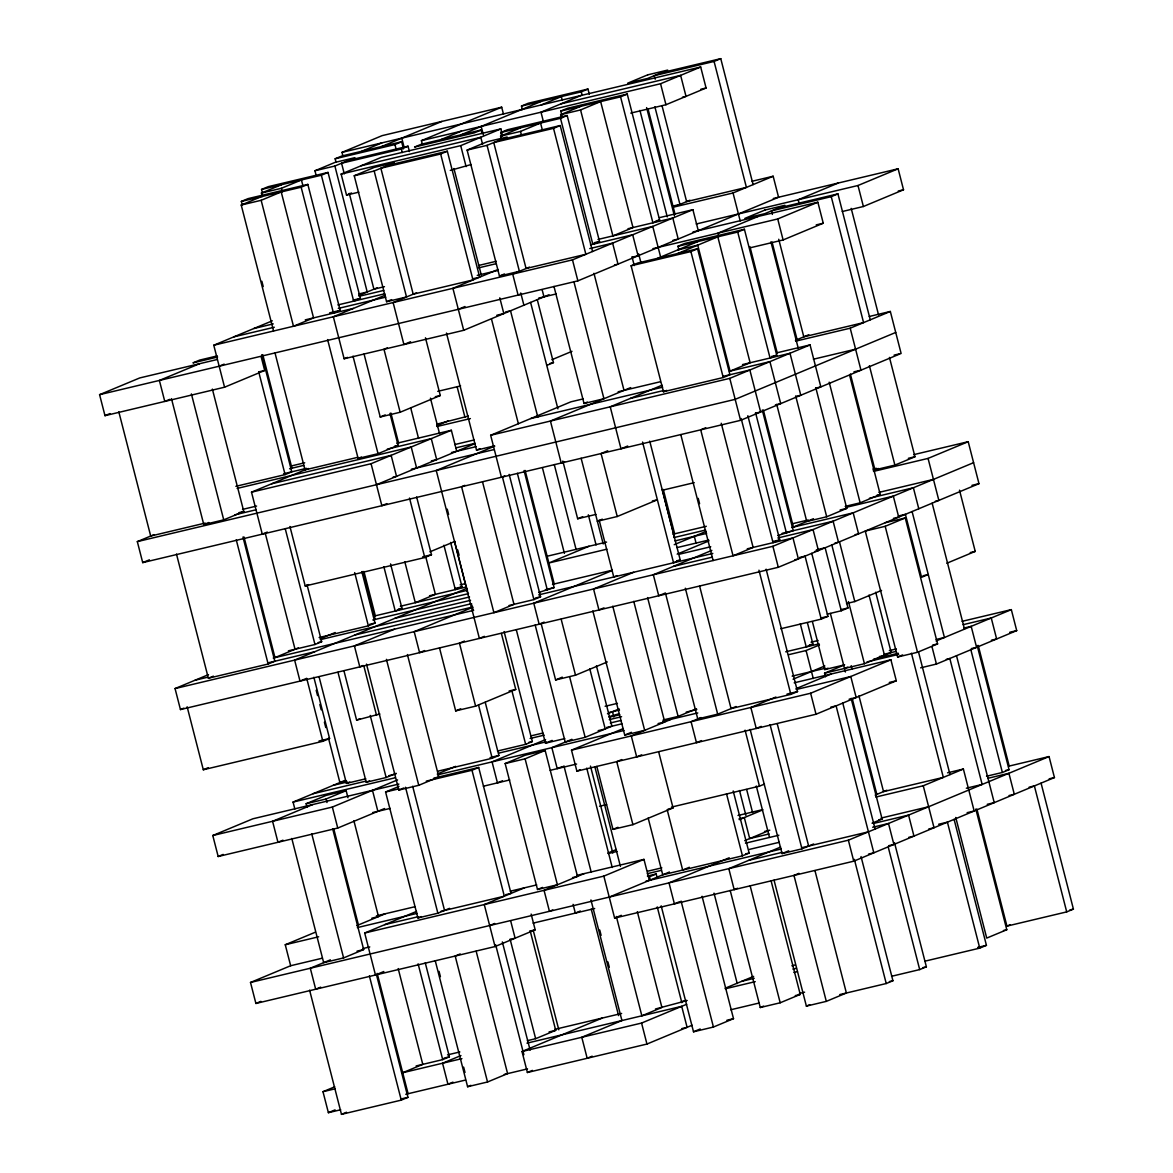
<?xml version="1.0" encoding="UTF-8"?>
<svg xmlns="http://www.w3.org/2000/svg" width="1173" height="1173" viewBox="0 0 1173 1173"><rect width="100%" height="100%" fill="white"/><g stroke="black" fill="none" stroke-linecap="round" stroke-linejoin="round"><path stroke-width="1.5" d="M342.883 155.862L341.988 152.373L382.119 135.643L501.692 107.198L503.496 114.192M262.488 192.988L261.564 189.439L268.265 186.654L328.044 172.431L360.39 298.382L353.689 301.168L321.358 175.217L328.044 172.431M336.065 162.329L335.155 158.78L341.842 155.994L401.635 141.757L403.453 148.854M242.268 204.967L241.359 201.419L248.046 198.633L307.839 184.41L340.17 310.361L333.484 313.147L301.153 187.196L307.839 184.41M262.341 196.609L261.432 193.061L281.505 184.704M314.951 170.759L335.009 162.402L354.95 157.651L334.877 166.023L314.951 170.759L316.314 176.082M361.768 151.244L381.841 142.886M273.558 330.991L241.227 205.04L261.286 196.683M261.432 193.061L281.359 188.31L301.432 179.953L302.795 185.275M381.709 146.508L441.913 121.42M261.154 200.304L281.212 191.932L313.558 317.898L293.485 326.255L261.154 200.304L241.227 205.04M335.155 158.78L394.934 144.558L401.635 141.757M358.835 192.152L346.534 195.085L341.138 174.088L381.284 157.373L500.856 128.913L502.645 135.907M344.29 173.868L341.563 163.238L401.357 149L408.043 146.214L409.406 151.537M422.324 144.147L421.415 140.643L501.692 107.198M354.246 175.759L374.304 167.387L394.245 162.651L374.172 171.009L354.246 175.759L386.577 301.71L406.518 296.974L374.172 171.009M441.209 139.514L461.282 131.156M522.396 109.617L521.486 106.069L528.173 103.283L587.952 89.06L589.33 94.383M461.136 134.778L541.413 101.333M481.062 130.042L474.376 132.828L414.582 147.05L421.283 144.264L481.062 130.042L481.971 133.59M541.266 104.954L561.339 96.582L562.248 100.13M521.486 106.069L581.265 91.846L587.952 89.06M440.652 154L472.983 279.951L413.204 294.188L380.858 168.223L440.652 154L447.338 151.214L479.669 277.165L472.646 278.837M341.138 174.088L460.71 145.643L500.856 128.913M581.134 95.468L540.988 112.183L543.231 120.936M346.534 195.085L351.548 192.988M501.619 136.083L500.71 132.534L507.396 129.748L567.189 115.526L599.52 241.477L592.834 244.263L560.503 118.312L567.189 115.526M467.118 150.085L487.191 141.728L507.117 136.992L487.059 145.349L467.118 150.085L499.463 276.051L519.39 271.3L487.059 145.349M501.487 139.704L500.578 136.156L520.636 127.798M562.146 116.391L560.782 111.068L567.468 108.283L627.247 94.06L659.593 220.011L652.906 222.797L620.561 96.846L627.247 94.06M500.578 136.156L520.504 131.405L540.562 123.048L542.395 130.144M561.544 118.238L560.635 114.69L580.708 106.332M580.562 109.939L600.635 101.582L632.98 227.533L612.907 235.905L580.562 109.939L560.635 114.69M553.524 128.341L585.87 254.292L526.076 268.514L493.745 142.563L553.524 128.341L560.21 125.555L592.556 251.506M421.415 140.643L660.56 83.738L700.692 67.008L706.087 88.004L665.956 104.734L630.781 113.092M655.208 79.207L654.285 75.659L714.078 61.436L720.765 58.65L753.11 184.601M450.285 170.393L471.121 164.543M217.108 359.539L139.734 377.941L99.588 394.671L104.983 415.667L224.556 387.207L213.779 345.229L272.312 320.83M358.85 295.464L377.251 287.796M199.513 363.718L159.381 380.448L164.777 401.43L169.792 399.348M385.184 295.171L333.352 316.769L344.129 358.762L463.702 330.302L548.993 294.76M219.16 366.211L224.19 364.129M104.983 415.667L109.998 413.57M386.577 301.71L391.606 299.628M416.547 292.795L393.131 302.546L403.908 344.525L410.594 341.739M498.07 269.497L452.91 288.323L463.702 330.302M224.556 387.207L264.687 370.477L261.095 356.489M499.463 276.051L504.478 273.954M529.434 267.121L512.704 274.086L518.099 295.083L521.442 293.69M689.973 200.231L673.258 207.196L733.037 192.973L773.168 176.243L778.564 197.24L577.878 280.86L99.588 394.671M213.779 345.229L572.483 259.863L692.906 209.688L698.287 230.685M459.977 308.616L464.992 306.52M344.129 358.762L347.472 357.369M387.325 347.882L383.982 349.275L400.154 412.251L380.228 416.987L364.055 354.011M631.118 265.802L637.804 263.016L697.583 248.779L729.929 374.744L723.242 377.53L663.449 391.753L631.118 265.802L690.897 251.579L697.583 248.779M678.844 249.834L677.935 246.286L684.636 243.5L744.415 229.278L776.761 355.228L770.06 358.014L737.729 232.063L744.415 229.278M657.73 258.265L697.876 241.55M758.081 216.462L717.935 233.178L718.829 236.682M838.343 183.003L798.212 199.733L799.106 203.237M677.657 253.529L717.803 236.799L750.134 362.765L730.075 371.123L697.73 245.172L677.803 249.908M652.877 248.661L777.728 218.955L817.86 202.225L823.255 223.222L783.109 239.952L749.708 247.899M772.362 214.424L771.453 210.891L831.246 196.653L837.933 193.868L870.263 319.818M696.219 223.999L857.991 185.51L898.137 168.78L903.518 189.777L863.387 206.507L842.287 211.521M380.228 416.987L385.243 414.905M400.154 412.251L440.286 395.521L425.462 337.795M551.926 359.7L571.984 351.328M546.765 365.404L553.451 362.618L537.278 299.643M235.861 486.326L285.098 474.61L291.784 471.825L261.726 354.745M267.297 532.073L262.283 534.155L251.506 492.176L308.367 468.482M869.237 316.49L890.336 311.461L901.113 353.454L740.574 420.345L142.71 562.615L137.329 541.618L154.044 534.653M327.604 339.569L358.117 458.438L361.46 457.045M436.723 425.682L448.423 420.799M171.463 398.644L203.794 524.61L208.823 522.513M358.117 458.438L378.043 453.687L398.116 445.329L389.92 413.395M436.869 424.157L468.35 416.063M203.794 524.61L223.735 519.859L243.793 511.501L212.372 389.099M251.506 492.176L371.079 463.716L451.356 430.271L456.737 451.268M142.71 562.615L149.411 559.829M504.771 475.857L501.428 477.25L490.651 435.271L570.928 401.811L583.23 398.893M376.46 484.713L475.138 443.599M553.964 286.403L584.022 403.483L587.365 402.09M446.473 333.059L476.531 450.139L479.874 448.746M630.707 387.589L550.43 421.034L561.207 463.027L564.55 461.634M494.786 446.092L436.253 470.49L479.376 638.42L484.39 636.338M662.056 385.213L610.224 406.811L621.001 448.804L627.687 446.019M386.87 503.613L381.855 505.71L371.079 463.716M663.449 391.753L666.792 390.36M795.426 340.317L808.813 334.745M464.919 485.343L461.576 486.736L493.906 612.687L513.979 604.33L482.543 481.927M490.651 435.271L729.782 378.366L810.059 344.906L820.836 386.899L815.572 388.146M795.69 341.152L850.205 328.191L890.336 311.461M607.761 450.755L601.075 453.54L617.233 516.516L597.306 521.267L602.321 519.17M895.732 332.458L735.178 399.348L137.329 541.618M289.936 526.501L305.215 585.987L308.558 584.594M705.735 427.734L700.706 429.831L733.052 555.782L753.125 547.424L721.234 423.248M429.948 551.823L455.021 541.369M305.215 585.987L424.787 557.527L431.473 554.741L416.65 497.015M562.835 461.033L577.659 518.759L582.673 516.677M913.694 454.655L968.209 441.693L978.986 483.672L778.3 567.292L180.451 709.562L175.056 688.566L208.501 674.622M176.478 554.067L208.369 678.243L213.383 676.161M298.397 647.863L274.981 657.613L243.999 536.985M320.126 638.801L335.185 632.526M617.233 516.516L657.379 499.801L652.393 500.974M208.369 678.243L268.148 664.021L274.834 661.235L242.958 537.058M288.397 650.839L314.98 644.505L321.666 641.719L307.091 584.96M390.55 563.92L401.943 608.274L395.242 611.06L383.864 566.706M319.115 637.54L368.351 625.825L375.037 623.039L361.827 571.603M450.623 542.454L462.001 586.808L455.315 589.594L443.922 545.24M466.883 588.333L294.628 660.106L300.009 681.102L306.71 678.317L322.868 741.292L203.31 769.752L187.137 706.776M180.451 709.562L183.794 708.169M589.007 546.266L548.861 562.996L606.896 549.184M394.553 629.168L354.407 645.883L359.803 666.88L363.146 665.487M472.734 607.277L414.201 631.661L419.582 652.657L424.597 650.56M538.642 592.482L554.111 587.6L524.052 470.52M508.994 605.517L533.906 599.594L540.592 596.793L509.17 474.391M612.365 570.459L533.774 603.201L539.155 624.197L544.169 622.115M674.24 544.668L706.029 531.428M617.101 575.606L613.758 576.999L599.183 520.226M464.464 641.074L459.449 643.171L475.608 706.146L455.681 710.882L439.508 647.907M873.299 470.549L878.313 468.452M633.684 572.263L593.553 588.978L598.948 609.975L603.963 607.878M677.173 554.14L708.947 540.9M850.381 374.055L874.97 469.845L894.896 465.109L914.969 456.752L889.457 357.398M649.725 441.121L680.237 559.99L673.551 562.776L642.555 442.06M873.562 471.385L928.063 458.408L968.209 441.693M711.864 550.372L653.332 574.755L658.727 595.752L665.414 592.966L697.759 718.917L717.685 714.166L736.087 706.513M203.31 769.752L208.325 767.655M813.461 518.715L793.403 527.073L763.33 409.993M777.772 535.577L793.256 530.695L762.289 410.066M776.717 404.421L806.775 521.501L826.701 516.765L846.774 508.393L815.807 387.764M845.205 506.384L860.146 502.821L880.219 494.463L849.707 375.609M747.861 415.711L779.737 539.888L773.051 542.688L741.16 418.497M175.056 688.566L772.904 546.295L973.59 462.675M344.026 671.132L356.607 720.119L359.95 718.726M356.607 720.119L379.876 713.976M322.868 741.292L329.569 738.506L313.851 677.276M885.19 526.31L905.263 517.953L937.594 643.904L917.535 652.276L897.609 657.012L865.263 531.061L885.19 526.31L917.535 652.276M455.681 710.882L460.696 708.8M475.608 706.146L515.753 689.416L501.384 633.435M541.237 623.963L555.606 679.944L562.292 677.144M555.606 679.944L575.532 675.193L607.306 661.953M384.568 808.534L337.751 828.05L218.178 856.51L212.782 835.513L252.928 818.783L398.864 784.063M294.863 809.062L293.059 802.068L344.906 780.456M319.1 676.938L346.431 783.388L349.774 781.995M307.062 807.273L306.153 803.725L326.226 795.367L346.152 790.631L347.97 797.728M312.707 804.561L272.576 821.291L277.957 842.273L282.972 840.191M306.153 803.725L326.079 798.989L346.152 790.631M337.985 672.276L366.225 782.259L369.568 780.866M366.225 782.259L386.152 777.523L396.181 773.344M212.782 835.513L332.355 807.053L397.574 779.884M218.178 856.51L223.193 854.413M449.567 908.342L437.866 913.21L417.925 917.96L385.594 791.995L398.967 786.423M366.489 664.094L398.835 790.045L403.849 787.963M437.294 774.019L455.696 766.35M846.51 603.538L854.809 601.558L881.568 590.415M946.802 563.245L975.232 551.398L959.499 490.167M398.835 790.045L418.761 785.309L438.834 776.937L407.398 654.534M780.778 628.743L821.232 619.124L827.918 616.338L811.745 553.363M827.229 614.109L841.29 610.766L847.991 607.966L831.818 544.99M437.69 771.233L492.205 758.257L498.892 755.471L485.226 702.26M497.513 751.028L525.651 744.327L532.337 741.541L504.097 631.543M426.283 781.13L472.001 770.25L478.687 767.465L511.017 893.415L505.754 894.662M545.577 739.591L492.059 761.878L497.455 782.875L502.469 780.778M607.453 713.8L619.168 708.917M516.281 629.666L545.445 743.198L552.131 740.412M608.992 716.718L619.373 713.653M545.152 750.441L525.093 758.814L557.424 884.765L537.498 889.501L505.167 763.55L525.225 755.192L545.152 750.441L577.497 876.407L572.512 877.58M571.911 739.298L551.853 747.656L557.234 768.652L562.263 766.555M535.167 625.004L565.225 742.084L585.151 737.333L611.91 726.19L596.427 665.868M807.449 622.834L812.918 644.124L806.232 646.909L800.309 623.86M788.505 654.725L806.086 650.531L819.472 644.959M794.194 682.818L890.908 659.798L896.304 680.795L816.027 714.24L576.881 771.145L571.5 750.148L623.347 728.55M592.849 610.913L624.74 735.09L631.426 732.304M671.425 719.21L631.279 735.926L636.675 756.922L641.69 754.825M663.156 719.973L678.111 716.41L696.498 708.756M701.102 717.524L691.073 721.703L696.454 742.7L701.469 740.603M793.08 679.196L824.854 665.956M576.881 771.145L580.224 769.752M812.42 621.675L824.722 669.578L828.065 668.185M825.484 676.748L824.575 673.199L844.648 664.827M621.763 759.576L616.749 761.658L632.907 824.648L612.98 829.384L596.822 766.409M775.94 697.026L750.852 707.48L756.248 728.462L761.262 726.38M796.012 688.668L831.129 674.02M844.501 668.449L847.844 667.056M699.636 586.192L731.058 708.595L790.851 694.372L797.537 691.586L766.116 569.184M824.575 673.199L864.428 663.713L891.187 652.555L875.703 592.248M571.5 750.148L810.631 693.243L890.908 659.798M897.609 657.012L902.624 654.93M936.069 640.986L1011.331 609.623L1016.712 630.619L936.435 664.065L920.614 667.833M531.134 914.075L535.181 929.822L495.05 946.552L255.905 1003.458L250.509 982.461L290.655 965.731L285.259 944.749L315.361 932.198M356.753 925.644L385.184 913.796M612.98 829.384L617.995 827.288M383.835 971.523L375.477 974.998L364.7 933.019L416.532 911.406M632.907 824.648L673.053 807.918L658.683 751.937M417.925 917.96L421.283 916.568M330.375 959.866L310.302 968.238L315.684 989.22L320.713 987.138M291.798 838.475L323.675 962.666L343.601 957.916L363.674 949.558L332.707 828.915M671.528 807.083L759.459 786.159L764.473 784.077M524.404 887.844L484.273 904.559L495.05 946.552M608.025 852.991L616.382 849.516M255.905 1003.458L260.919 1001.361M537.498 889.501L542.513 887.418M584.183 873.606L544.052 890.336L549.448 911.333L552.791 909.94M364.7 933.019L603.831 876.114L643.977 859.384L649.358 880.38M739.298 819.663L762.714 809.913M489.654 925.556L494.669 923.459M460.212 953.942L455.183 956.039L487.528 1081.99L467.602 1086.726L435.256 960.775M657.1 877.521L656.191 873.973L649.505 876.759L650.414 880.307M609.227 897.11L669.431 872.023M744.694 840.66L768.11 830.895M580.342 911.01L575.327 913.093L573.069 904.354M689.357 867.272L682.671 870.058L667.188 809.751M875.175 795.103L886.876 790.221M729.225 857.786L669.006 882.873L674.402 903.87L679.416 901.773M648.17 818.036L662.745 874.809L742.45 855.835L749.151 853.05L733.198 790.954M875.776 797.054L923.254 785.763L963.385 769.033L974.177 811.012L967.139 812.684M780.646 847.053L728.8 868.65L734.181 889.647L737.538 888.254M603.831 876.114L614.623 918.092L621.309 915.307M750.148 729.415L782.039 853.592L788.725 850.806M782.039 853.592L801.965 848.856L813.666 843.974M872.067 823.197L882.096 819.018L851.129 698.39M986.537 776.233L1002.372 772.464L1009.059 769.679L977.168 645.502M250.509 982.461L848.372 840.191L1049.058 756.57L1054.439 777.567L853.753 861.187L614.623 918.092M798.989 873.328L793.974 875.41L826.305 1001.375L806.379 1006.111L774.048 880.161M340.683 1109.761L328.381 1112.678L322.986 1091.696L334.701 1086.814M402.706 1072.723L422.779 1064.366L398.175 968.561M416.136 1065.949L442.705 1059.615L449.391 1056.829L425.256 962.813M460.96 1055.568L442.558 1063.237L447.954 1084.233L452.969 1082.136M328.381 1112.678L335.067 1109.893M309.599 990.173L341.475 1114.35L346.504 1112.253M527.351 1040.671L535.65 1038.691L555.723 1030.334L530.211 930.995M341.475 1114.35L401.269 1100.127L407.955 1097.341L376.533 974.924M692.114 1025.231L646.953 1044.058L527.381 1072.503L522 1051.507L602.277 1018.061M467.602 1086.726L470.945 1085.333M487.528 1081.99L507.601 1073.632L476.165 951.215M655.472 1008.985L686.865 1000.628M522 1051.507L641.572 1023.061L686.718 1004.249M725.193 988.209L753.623 976.376M527.381 1072.503L532.41 1070.406M592.189 1056.184L587.174 1058.281L581.779 1037.284L621.925 1020.554L590.943 899.926M661.161 905.82L693.507 1031.785L700.193 1028.985M693.507 1031.785L713.433 1027.035L733.506 1018.677L702.07 896.275M730.192 890.439L760.265 1007.519L763.608 1006.126M760.265 1007.519L780.192 1002.783L800.25 994.425L771.101 880.879M806.379 1006.111L809.722 1004.718M826.305 1001.375L846.378 993.003L814.956 870.601M976.874 809.033L1006.933 926.113L1010.276 924.72M975.819 809.091L1006.786 929.734L986.728 938.092L955.746 817.464M839.736 994.587L886.231 983.531L892.932 980.745L861.041 856.554M891.553 976.288L919.691 969.587L926.377 966.801L894.486 842.625M925.248 961.098L979.748 948.121L986.434 945.335L954.104 819.384M1006.933 926.113L1066.712 911.89L1073.412 909.104L1041.067 783.139M660.986 72.873L720.765 58.65M341.988 152.373L700.692 67.008M561.061 103.825L680.633 75.38L686.014 96.362L682.495 97.198M348.249 160.437L408.043 146.214M560.782 111.068L620.561 96.846M261.564 189.439L321.358 175.217M361.211 165.73L480.783 137.27L482.587 144.279M500.71 132.534L560.503 118.312M700.809 89.265L706.087 88.004M387.545 165.437L447.338 151.214M241.359 201.419L301.153 187.196M500.431 139.778L560.21 125.555M752.069 181.258L773.168 176.243M673.302 205.993L679.944 204.41L654.886 106.831M659.49 217.635L692.906 209.688M656.074 220.847L659.593 220.011M384.451 286.681L373.908 289.188L349.305 193.384M627.995 228.72L672.833 218.061L678.214 239.043L672.95 240.304M358.909 293.954L367.208 291.974L334.877 166.023M478.584 265.479L496.164 261.286M359.114 296.3L383.732 290.435M478.687 267.84L496.267 263.661M597.966 239.453L652.76 226.418L660.854 257.899M773.286 198.486L898.137 168.78M353.352 300.053L360.39 298.382M594.256 242.738L599.52 241.477M337.868 304.936L384.759 293.778M590.488 244.82L632.687 234.776L638.083 255.773L632.804 257.034M253.911 328.499L273.25 323.895M338.323 308.411L385.8 297.121M477.235 275.362L498.334 270.333M589.77 248.588L612.629 243.148L618.01 264.13L614.505 264.966M329.628 312.868L340.17 310.361M233.838 336.856L274.291 327.238M305.259 319.862L353.41 308.411M778.139 208.09L837.933 193.868M693.008 231.946L817.86 202.225M898.254 191.038L903.518 189.777M217.24 355.918L199.659 360.096L192.973 362.882L217.592 357.032M677.935 246.286L737.729 232.063M816.217 224.893L823.255 223.222M538.7 298.103L556.281 293.924M505.548 311.974L510.519 310.786L537.85 417.236M259.424 371.738L264.687 370.477M496.795 315.258L503.833 313.572L499.786 297.839M549.932 363.454L553.451 362.618M437.749 391.342L460.608 385.917M435.315 396.709L440.286 395.521M436.972 426.517L470.388 418.57M290.655 466.121L304.716 462.778M289.584 468.76L303.646 465.417M396.841 443.247L451.356 430.271M776.658 352.868L810.059 344.906M618.156 391.767L660.355 381.738M394.788 446.121L398.116 445.329M771.482 356.489L776.761 355.228M283.573 473.775L306.432 468.335M387.325 449.098L431.283 438.629L436.679 459.625L431.4 460.886M742.524 364.568L790.001 353.278L800.778 395.257L795.499 396.518M357.78 457.323L305.024 469.874L274.966 352.78M584.022 403.483L603.948 398.747L573.89 281.652M237.137 488.423L411.21 447.001L416.606 467.983M530.783 418.541L662.657 387.163M729.489 371.255L769.928 361.636L780.705 403.615L775.426 404.876M271.579 483.804L391.152 455.359L396.533 476.355L393.014 477.191M630.282 398.453L663.698 390.506M722.891 376.416L749.855 369.994L760.632 411.987L755.368 413.233M454.669 444.582L474.024 439.978M813.388 359.217L855.586 349.187M455.711 447.925L475.05 443.321M451.458 452.514L476.077 446.664M476.531 450.139L494.112 445.96M242.518 509.405L256.594 506.062M411.327 469.244L493.98 449.582M894.09 355.126L899.354 353.865M238.808 512.689L243.793 511.501M234.761 514.844L255.861 509.83M205.216 523.07L150.701 536.046L118.825 411.855M853.944 371.841L860.982 370.169L850.205 328.191M662.584 490.182L694.24 482.66M577.659 518.759L595.928 514.419M422.676 556.838L431.473 554.741M908.327 458.32L914.969 456.752M872.873 469.156L876.392 468.32M546.809 556.31L606.588 542.087M460.139 584.858L465.417 583.597M672.906 534.228L706.322 526.281M454.977 588.479L462.001 586.808M429.523 595.737L466.458 586.94M673.947 537.571L705.589 530.035M400.374 606.25L467.484 590.283M674.974 540.914L706.63 533.378M878.944 492.381L933.459 479.405M398.424 609.11L401.943 608.274M876.905 495.255L880.219 494.463M373.557 616.221L468.511 593.626M869.428 498.232L913.386 487.763L918.782 508.759M372.838 619.974L469.552 596.969M677.041 547.6L708.683 540.064M845.85 507.425L893.327 496.135L898.709 517.117L893.43 518.378M840.132 509.976L846.774 508.393M369.759 624.3L375.037 623.039M394.964 618.303L470.578 600.312M792.361 523.745L808.197 519.976M320.39 639.637L471.605 603.655M552.498 584.403L612.277 570.181M679.108 554.272L710.75 546.75M791.643 527.498L853.182 512.85L858.577 533.847L855.058 534.683M971.948 485.343L978.986 483.672M318.147 642.555L321.666 641.719M354.833 635.033L472.646 606.998M545.328 589.696L554.111 587.6M782.127 533.348L833.109 521.208L838.504 542.205L834.985 543.04M676.718 560.826L680.237 559.99M273.221 658.038L473.672 610.327M538.73 594.858L712.817 553.421M777.875 537.952L813.05 529.58L818.431 550.577L814.912 551.413M935.336 501.238L938.855 500.402L928.063 458.408M535.328 598.054L540.592 596.793M772.699 541.574L779.737 539.888M195.129 680.208L207.43 677.276M268.969 662.628L314.701 651.748M673.405 566.398L712.084 557.19M747.26 548.817L792.977 537.938L798.373 558.934L794.854 559.77M898.371 516.003L905.395 514.331L921.567 577.307L928.254 574.521L922.99 575.782M885.336 522.689L905.263 517.953M816.335 549.873L825.132 547.776L841.29 610.766M799.781 557.395L805.059 556.149L821.232 619.124M970.247 552.571L975.232 551.398M840.953 609.652L847.991 607.966M509.111 691L515.753 689.416M820.88 618.01L827.918 616.338M319.012 741.013L329.569 738.506M811.056 642.174L818.094 640.502M809.399 644.959L812.918 644.124M785.719 651.792L819.121 643.845M605.136 706.278L617.438 703.36M962.095 621.338L1011.331 609.623M963.121 624.681L991.258 617.995L996.639 638.977L991.376 640.238M608.963 712.554L619.505 710.032M964.147 628.024L971.185 626.353L976.581 647.349L971.303 648.596M530.621 735.97L542.923 733.037M609.168 717.275L619.711 714.768M889.339 650.619L896.363 648.933M936.127 639.476L944.426 637.496L912.095 511.545M346.534 780.969L339.891 782.552L328.499 738.198M333.191 785.338L347.267 781.995M530.137 738.477L544.199 735.134M609.271 719.65L621.573 716.718M792.142 676.132L825.543 668.185M884.163 654.241L895.879 651.44M346.431 783.388L365.771 778.784M824.722 669.578L844.061 664.974M879.222 656.601L884.501 655.355L869.017 595.034M873.709 659.109L898.327 653.258M932.623 645.091L937.594 643.904M313.132 793.696L365.873 781.145M388.732 775.705L395.77 774.033M528.818 742.377L532.337 741.541M610.297 722.993L620.84 720.471M867.023 661.895L898.679 654.373M293.059 802.068L395.052 777.802M498.789 753.11L546.266 741.805M606.646 727.451L621.881 723.814M1009.674 632.291L1016.712 630.619M545.445 743.198L564.785 738.594M598.186 730.647L605.224 728.976L589.74 668.654M490.094 757.567L498.892 755.471M686.22 712.099L696.762 709.592M437.558 774.854L623.948 730.5M662.628 721.292L697.788 712.935M796.262 689.489L850.777 676.528L856.173 697.524L849.135 699.196M658.082 723.565L664.724 721.996L633.757 601.353M433.849 778.124L478.687 767.465M786.995 694.093L797.537 691.586M385.594 791.995L398.879 788.842M505.167 763.55L525.093 758.814M624.74 735.09L644.666 730.354L612.775 606.177M946.303 659.329L949.822 658.493L982.153 784.444L966.332 788.212M889.266 682.466L896.304 680.795M372.603 812.581L390.198 808.402M483.393 786.218L509.756 779.942M550.21 770.324L576.588 764.048M830.821 707.128L836.1 705.882L873.826 852.83L868.548 854.091M599.55 806.276L606.588 804.605M668.067 809.106L673.053 807.918M738.008 815.484L762.626 809.634M739.049 818.827L744.312 817.581L749.708 838.563L769.048 833.959M608.201 853.548L616.983 851.466M947.564 772.802L963.385 769.033M376.386 915.878L415.081 906.685M1008.604 766.204L1049.058 756.57M371.856 918.166L378.498 916.582L353.894 820.777M1005.54 770.514L1009.059 769.679M285.259 944.749L318.675 936.787M357.354 927.594L417.148 913.356M510.343 891.187L536.706 884.911M577.16 875.293L643.977 859.384M764.503 831.466L769.781 830.205M987.813 778.315L1008.912 773.3L1014.308 794.297L1009.029 795.543M384.759 924.647L418.175 916.7M441.033 911.26L504.331 896.201L472.001 770.25M745.471 843.167L778.872 835.22M647.789 871.187L661.851 867.844M647.305 873.694L661.367 870.351M749.283 849.428L779.18 842.317M881.172 818.05L928.649 806.745M1049.175 778.828L1054.439 777.567M878.768 819.81L882.096 819.018M647.408 876.07L656.191 873.973M745.632 853.885L749.151 853.05M873.401 823.475L908.576 815.118L913.958 836.1L908.694 837.361M1029.102 787.186L1034.381 785.925L1066.712 911.89M290.655 965.731L322.296 958.209M362.75 948.576L369.774 946.904M645.854 881.216L781.247 849.003M872.683 827.244L888.504 823.475L893.899 844.472L888.621 845.718M357.032 951.142L363.674 949.558M748.873 860.293L782.274 852.331M801.614 847.742L868.431 831.833M987.211 804.326L994.235 802.655L956.508 655.707M938.62 824.252L947.417 822.17L979.748 948.121M533.114 923.136L594.667 908.503M928.752 829.003L934.031 827.742L923.254 785.763M529.903 931.083L535.181 929.822M509.844 939.441L515.108 938.18L510.622 920.688M791.878 965.775L795.382 964.939M741.908 981.244L754.224 978.311M792.904 969.118L796.423 968.282M447.529 1054.879L459.845 1051.961M554.8 1029.366L621.617 1013.457M725.354 988.766L755.251 981.654M793.93 972.461L797.449 971.611M549.081 1031.917L555.723 1030.334M444.112 1058.09L449.391 1056.829M681.498 1001.595L686.777 1000.349M1069.893 909.94L1073.412 909.104M322.986 1091.696L335.302 1088.764M402.119 1072.87L461.898 1058.632M526.97 1043.149L681.704 1006.331L687.099 1027.328L681.821 1028.589M1003.472 930.526L1006.786 929.734M977.652 947.432L986.434 945.335M730.75 1009.762L758.887 1003.076M799.326 993.443L804.605 992.197M795.279 995.613L800.25 994.425M922.858 967.637L926.377 966.801M405.755 1094.277L465.534 1080.054M726.864 1020.261L733.506 1018.677M889.413 981.581L892.932 980.745M400.917 1099.013L407.955 1097.341M504.273 1074.409L527.527 1068.882M978.223 645.429L1009.191 766.057M857.991 185.51L863.387 206.507M970.936 650.062L1002.372 772.464M932.154 503.188L964.499 629.139M851.202 208.383L878.533 314.819M831.246 196.653L863.577 322.619L803.798 336.842L778.74 239.263M869.398 365.756L894.896 465.109M931.949 646.572L936.435 664.065M918.576 652.203L950.013 774.605M911.436 653.214L943.327 777.391L883.533 791.614L858.944 695.824M829.179 382.193L860.146 502.821M777.728 218.955L783.109 239.952M772.054 242.049L797.097 339.627M770.925 241.829L798.256 348.278M839.545 542.087L854.809 601.558M714.078 61.436L746.409 187.387L686.63 201.624L662.041 105.819M795.734 396.122L826.701 516.765M848.49 601.617L864.428 663.713M749.943 246.653L777.274 353.088M733.037 192.973L740.222 220.964M851.202 665.663L852.111 669.211M830.381 613.464L845.41 671.997M852.243 698.609L876.847 794.414M888.254 847.185L919.691 969.587M842.786 703.096L875.131 829.047M755.588 412.852L786.57 533.48M660.56 83.738L665.956 104.734M806.086 650.531L813.27 678.522M854.355 859.34L886.231 983.531M729.782 378.366L740.574 420.345M772.904 546.295L778.3 567.292M810.631 693.243L816.027 714.24M848.372 840.191L853.753 861.187M690.897 251.579L723.242 377.53M648.126 109.324L675.047 214.19M646.616 107.623L674.402 215.847M758.96 570.195L790.851 694.372M639.93 110.409L667.261 216.858M777.215 723.653L808.652 846.056M770.075 724.665L801.965 848.856M638.684 253.925L640.957 262.796M698.228 498.364L699.592 503.686M680.78 434.567L713.125 560.533M631.983 256.711L634.27 265.582M581.265 91.846L582.175 95.394M745.075 730.178L759.459 786.159M694.313 536.31L696.117 543.304M756.292 785.998L769.488 837.449M746.658 789.517L752.582 812.566M663.288 489.464L674.666 533.818M662.232 489.537L674.534 537.425M739.518 790.529L745.881 815.367M685.34 588.216L717.685 714.166M593.949 273.294L624.021 390.374M726.512 793.74L742.45 855.835M750.119 885.703L780.192 1002.783M572.483 259.863L577.878 280.86M647.584 597.556L678.111 716.41M520.504 131.405L521.413 134.954M714.02 893.122L737.245 983.59M542.175 289.863L543.979 296.857M581.134 458.276L603.215 543.949M588.333 514.8L596.075 544.961M530.592 302.429L557.923 408.864M681.088 901.084L713.433 1027.035M481.209 126.42L483.452 135.159M520.753 292.971L523.906 305.215M554.286 464.552L576.148 549.697M612.482 711.703L613.816 716.952M657.247 906.92L681.85 1002.71M460.71 145.643L466.106 166.625M542.542 468.203L564.418 553.363M453.922 168.516L481.253 274.951M491.502 319.085L518.378 423.746M525.108 470.446L554.257 583.978M637.32 911.656L661.909 1007.46L641.851 1015.818L616.338 916.48M561.163 619.212L575.532 675.193M594.931 767.054L620.429 866.407M517.366 473.306L547.424 590.386M569.667 677.026L585.151 737.333M590.474 766.086L612.805 853.006M586.735 768.139L612.233 867.492M502.484 477.176L533.906 599.594M641.572 1023.061L646.953 1044.058M563.934 765.866L591.251 872.301M401.767 138.15L404.055 147.021M401.357 149L402.266 152.549M599.74 930.013L601.104 935.336M607.937 961.948L609.3 967.27M394.934 144.558L396.313 149.88M457.265 387.295L465.007 417.456M591.251 909.148L618.582 1015.598M511.985 691.102L525.651 744.327M430.432 398.146L439.538 433.629M447.25 509.141L448.614 514.463M457.719 549.946L459.098 555.269M471.839 604.945L473.218 610.268M454.611 541.662L468.276 594.887M410.814 408.292L418.556 438.438M478.54 705.046L492.205 758.257M533.29 930.482L558.803 1029.821M390.888 413.028L398.629 443.189M425.814 557.087L435.388 594.33L415.315 602.702L404.846 561.896M409.509 498.056L424.787 557.527M510.152 939.353L535.65 1038.691M353 356.123L378.043 453.687M502.337 941.919L530.123 1050.128M495.636 944.705L523.876 1054.688M281.359 188.31L282.268 191.859M363.938 571.456L375.316 615.796M386.416 659.343L418.761 785.309M362.882 571.53L375.184 619.417M412.661 786.247L444.552 910.424M354.686 572.615L368.351 625.825M405.521 787.259L437.866 913.21M363.953 666.396L376.533 715.369M261.858 281.256L263.221 286.579M439.039 971.347L440.418 976.669M463.643 1067.137L465.007 1072.459M370.213 715.427L386.152 777.523M262.767 354.671L291.93 468.203M418.101 963.825L442.705 1059.615M372.486 790.338L377.882 811.335M258.676 371.724L285.098 474.61M285.362 529.199L314.98 644.505M316.197 690.296L317.56 695.618M319.848 704.489L321.211 709.812M324.393 722.231L325.771 727.553M265.435 533.935L295.039 649.255M377.193 973.385L408.101 1093.72M332.355 807.053L337.751 828.05M326.079 798.989L327.003 802.537M333.836 829.15L358.425 924.94M369.378 975.936L401.269 1100.127M236.257 539.844L268.148 664.021M311.725 833.739L343.601 957.916M191.39 393.908L223.735 519.859M647.745 74.837L627.672 83.195L647.599 78.444L667.672 70.087L647.745 74.837M764.899 210.055L744.84 218.413L764.767 213.677L784.84 205.304L764.899 210.055"/></g></svg>
